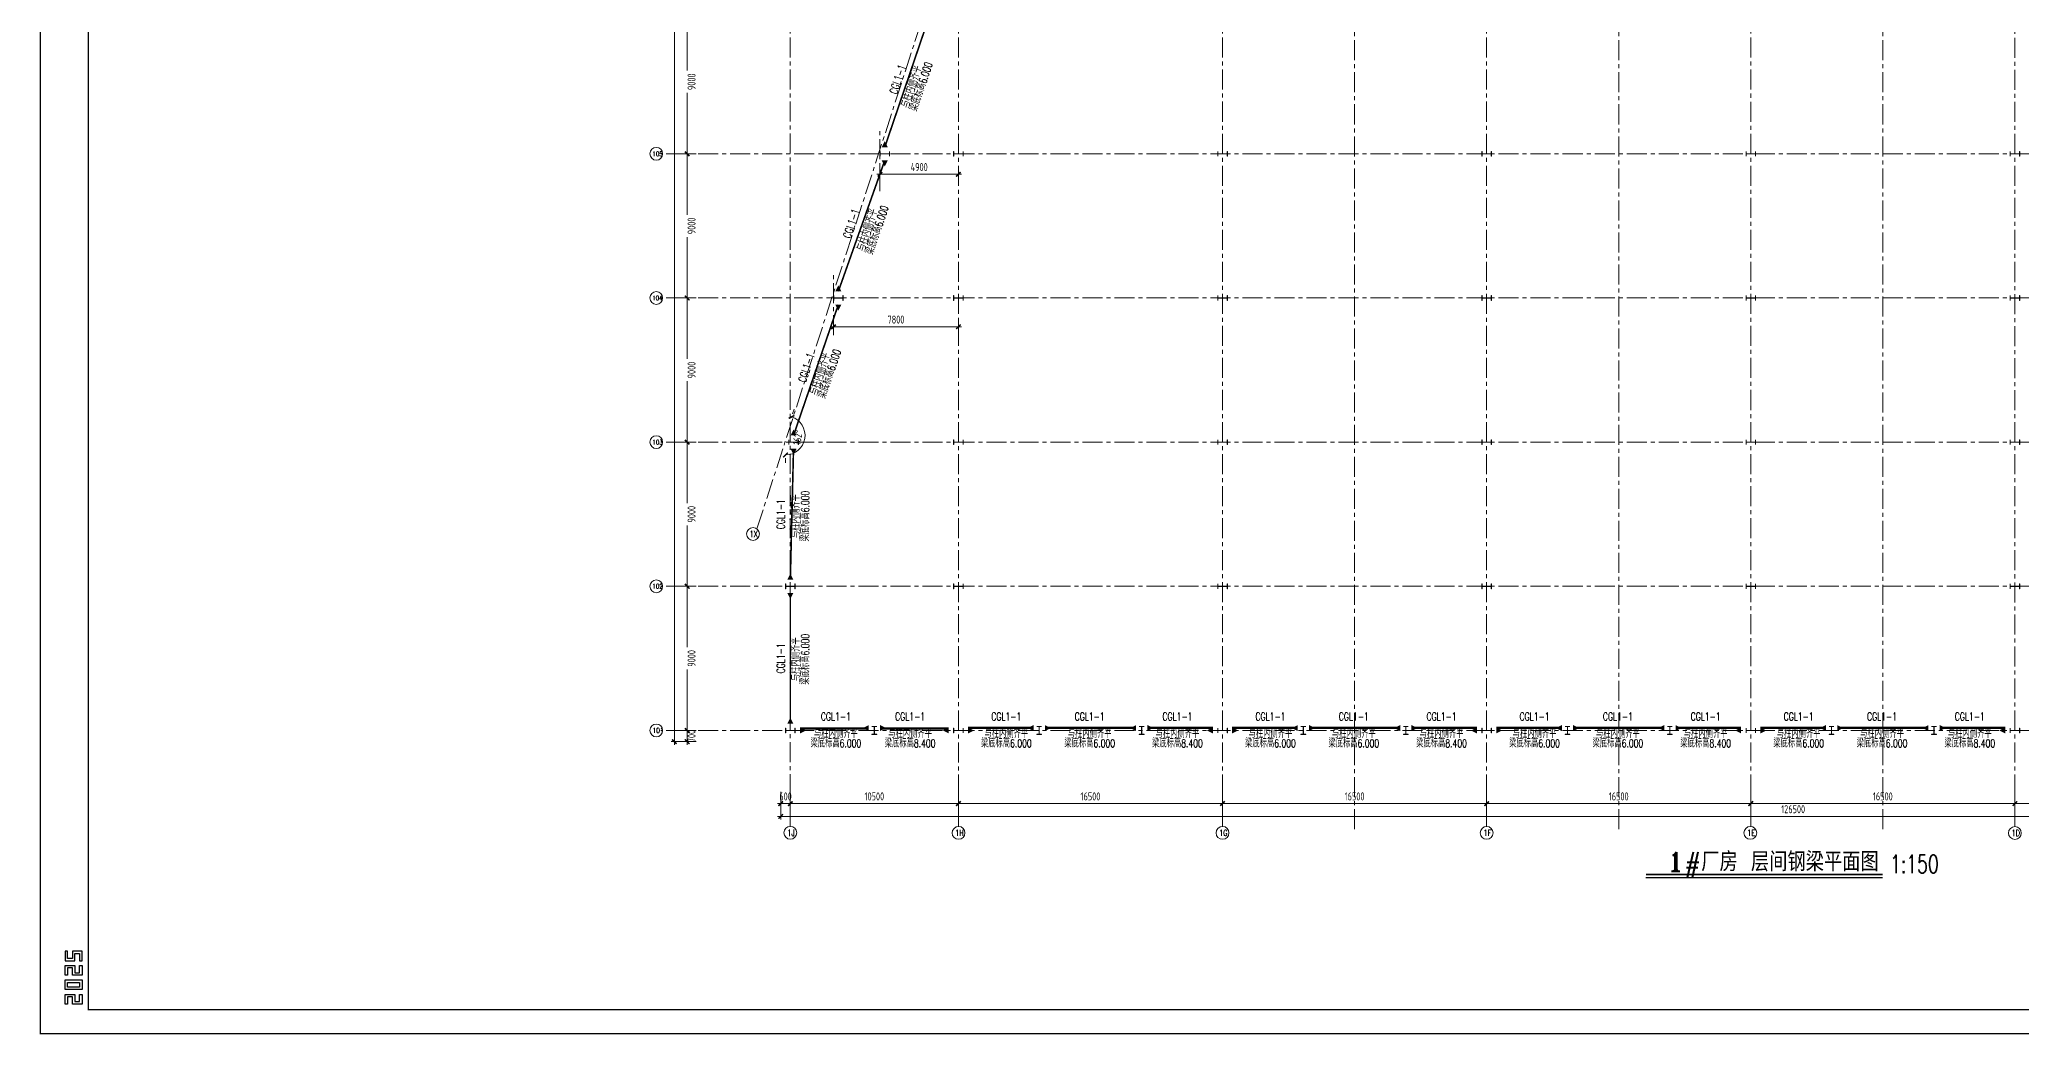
# Model space of a CAD drawing. Extents: x -1201378 to 2367219, y -619313 to 244905.
# Drawn here: x 644244 to 768048, y 118680 to 180779 of the extents above; entities that cross this region are included whole.
import ezdxf
from ezdxf.enums import TextEntityAlignment as Align

# ---------------------------------------------------------------- set-up
doc = ezdxf.new("R2010")
doc.units = 0
doc.header["$LTSCALE"] = 1000
doc.linetypes.add('CENTER', pattern=[2, 1.25, -0.25, 0.25, -0.25])
doc.layers.get('0').update_dxf_attribs({"linetype": 'CONTINUOUS'})
doc.layers.get('Defpoints').update_dxf_attribs({"linetype": 'CONTINUOUS'})
doc.layers.add('0-cxFrame', color=155, linetype='CONTINUOUS')
doc.layers.add('S-TEXT', color=21, linetype='CONTINUOUS')
for name, color, linetype, lineweight in [('0-cxText', 131, 'CONTINUOUS', 25), ('S-axis', 111, 'CONTINUOUS', 0), ('S-bea', 40, 'CONTINUOUS', 0), ('S-col', 2, 'CONTINUOUS', 0), ('S-dote', 5, 'CENTER', 0), ('THIN', 7, 'CONTINUOUS', 0), ('梁', 4, 'CONTINUOUS', 18)]:
    doc.layers.add(name, color=color, linetype=linetype, lineweight=lineweight)
doc.styles.add('_TCH_AXIS', font='COMPLEX', dxfattribs={"bigfont": 'GBCBIG'})
doc.styles.add('cx_tuming', font='simhei.ttf')
doc.styles.add('cx_tuqian1', font='')
doc.styles.add('SS1', font='tj-romans1.shx', dxfattribs={"width": 0.7, "bigfont": 'tj-hztxt1.shx'})
doc.styles.add('TKZ1', font='tjromant.shx', dxfattribs={"width": 0.7, "bigfont": 'tjhts.shx'})
doc.styles.add('TSSD_Dimension', font='tssdeng.shx', dxfattribs={"width": 0.7, "bigfont": 'hztxt.shx'})
doc.styles.add('TSSD_Rein', font='tj-romans1.shx', dxfattribs={"width": 0.7, "bigfont": 'tj-hztxt.shx'})
doc.styles.add('黑体', font='simhei.ttf', dxfattribs={"width": 0.8})
doc.styles.get('cx_tuqian1').set_extended_font_data('SimSun')
doc.dimstyles.new('TSSD_200_200', dxfattribs={"dimtxt": 500, "dimasz": 200, "dimexe": 200, "dimexo": 500, "dimgap": 200, "dimtad": 1, "dimdec": 0, "dimzin": 0, "dimdsep": 46, "dimtxsty": 'TSSD_Dimension', "dimblk": 'ARCHTICK', "dimcen": 0, "dimdle": 200, "dimclrt": 7, "dimadec": 0, "dimazin": 0, "dimtfac": 1, "dimtdec": 0, "dimtix": 1, "dimtmove": 2, "dimatfit": 3, "dimfxl": 1, "dimtolj": 1, "dimtzin": 0, "dimarcsym": 0})

# ---------------------------------------------------------------- blocks, each defined once
blk = doc.blocks.new('TK22.A0 L(Dragon)')
at = {"layer": '0-cxFrame', "color": 7, "const_width": 0.5}
blk.add_lwpolyline([(0, 0), (-1486, 0), (-1486, 841), (0, 841)], close=True, dxfattribs=at)
at = {"layer": '0-cxFrame', "const_width": 0.5}
blk.add_lwpolyline([(-80, 10), (-1466, 10), (-1466, 831), (-80, 831)], close=True, dxfattribs=at)
at = {"layer": 'Defpoints', "color": 2}
for points in [[(-1474.6, 34.37), (-1475.6, 34.37), (-1475.6, 30.37), (-1471.6, 30.37), (-1471.6, 33.37), (-1469.6, 33.37), (-1469.6, 30.37), (-1468.6, 30.37), (-1468.6, 34.37), (-1472.6, 34.37), (-1472.6, 31.37), (-1474.6, 31.37), (-1474.6, 34.37)], [(-1474.6, 24.37), (-1475.6, 24.37), (-1475.6, 28.37), (-1471.6, 28.37), (-1471.6, 25.37), (-1469.6, 25.37), (-1469.6, 28.37), (-1468.6, 28.37), (-1468.6, 24.37), (-1472.6, 24.37), (-1472.6, 27.37), (-1474.6, 27.37), (-1474.6, 24.37)], [(-1474.6, 12.37), (-1475.6, 12.37), (-1475.6, 16.37), (-1471.6, 16.37), (-1471.6, 13.37), (-1469.6, 13.37), (-1469.6, 16.37), (-1468.6, 16.37), (-1468.6, 12.37), (-1472.6, 12.37), (-1472.6, 15.37), (-1474.6, 15.37), (-1474.6, 12.37)]]:
    blk.add_lwpolyline(points, dxfattribs=at)
for points in [[(-1475.6, 18.37), (-1475.6, 22.37), (-1468.6, 22.37), (-1468.6, 18.37)], [(-1474.6, 19.37), (-1474.6, 21.37), (-1469.6, 21.37), (-1469.6, 19.37)]]:
    blk.add_lwpolyline(points, close=True, dxfattribs=at)
at = {"style": '黑体', "flags": 4}
blk.add_attdef('图幅', text='', height=3.3, dxfattribs=at).set_placement((-40, 3), align=Align.RIGHT)
at = {"layer": '0-cxText', "flags": 4}
for tag, height, style, p in [('建设单位', 3.5, 'cx_tuming', (-45, 240)), ('项目名称', 3.5, 'cx_tuming', (-45, 210)), ('子项名称', 3.5, 'cx_tuming', (-45, 180)), ('工程编号', 3.3, 'cx_tuqian1', (-35, 165)), ('图名1', 3.5, 'cx_tuming', (-45, 87)), ('图名2', 3.5, 'cx_tuming', (-45, 79)), ('图名3', 3.5, 'cx_tuming', (-45, 71)), ('出图日期', 3.3, 'cx_tuqian1', (-39, 60)), ('专业', 3.3, 'cx_tuqian1', (-55, 52)), ('图号', 3.3, 'cx_tuqian1', (-55, 44)), ('版次', 3.3, 'cx_tuqian1', (-20, 44))]:
    blk.add_attdef(tag, text='', height=height, dxfattribs=dict(at, style=style)).set_placement(p, align=Align.MIDDLE)
at = {"layer": 'Defpoints', "color": 6, "flags": 4}
for tag, height, style, p in [('tufu', 3.3, '黑体', (-12, 12)), ('dwfname', 4, 'cx_tuqian1', (-80, 3))]:
    blk.add_attdef(tag, text='', height=height, dxfattribs=dict(at, style=style)).set_placement(p, align=Align.RIGHT)
blk = doc.blocks.new('_FZH')
at = {"layer": 'S-col'}
blk.add_lwpolyline([(-0.37, -0.19), (-0.37, 0.19), (-0.36, 0.19), (-0.36, 0), (0.36, 0), (0.36, 0.19), (0.38, 0.19), (0.38, -0.19), (0.36, -0.19), (0.36, -0.01), (-0.36, -0.01), (-0.36, -0.19)], close=True, dxfattribs=at)
blk = doc.blocks.new('w4234324')
at = {"layer": 'S-col', "xscale": 800.0000000000005, "yscale": 800.0000000000005, "zscale": 800.0000000000005}
for p in [(-230523, 831820), (-226954, 831820), (-210454, 831820), (-193954, 831820), (-177454, 831820), (-160954, 831820), (-144454, 831820), (-233454, 822820), (-226954, 822820), (-210454, 822820), (-193954, 822820), (-177454, 822820), (-160954, 822820), (-144454, 822820), (-236354, 813820), (-226954, 813820), (-210454, 813820), (-193954, 813820), (-177454, 813820), (-160954, 813820), (-144454, 813820), (-239284, 804820), (-226954, 804820), (-210454, 804820), (-193954, 804820), (-177454, 804820), (-160954, 804820), (-144454, 804820), (-242204, 795820), (-226954, 795820), (-210454, 795820), (-193954, 795820), (-177454, 795820), (-160954, 795820), (-144454, 795820), (-243454, 786820), (-226954, 786820), (-210454, 786820), (-193954, 786820), (-177454, 786820), (-160954, 786820), (-144454, 786820), (-248054, 777820), (-243454, 777820), (-226954, 777820), (-210454, 777820), (-193954, 777820), (-177454, 777820), (-160954, 777820), (-144454, 777820), (-250954, 768820), (-243454, 768820), (-226954, 768820), (-210454, 768820), (-193954, 768820), (-177454, 768820), (-160954, 768820), (-144454, 768820), (-253754, 759820), (-243454, 759820), (-226954, 759820), (-210454, 759820), (-193954, 759820), (-177454, 759820), (-160954, 759820), (-144454, 759820), (-253954, 750820), (-243454, 750820), (-226954, 750820), (-210454, 750820), (-193954, 750820), (-177454, 750820), (-160954, 750820), (-144454, 750820), (-253954, 741820), (-243454, 741820), (-226954, 741820), (-210454, 741820), (-193954, 741820), (-177454, 741820), (-160954, 741820), (-144454, 741820)]:
    blk.add_blockref('_FZH', p, dxfattribs=at)
blk = doc.blocks.new('_ArchTick')
at = {"color": 0, "linetype": 'ByBlock', "const_width": 0.5}
blk.add_lwpolyline([(-0.71, -0.71), (0.71, 0.71)], dxfattribs=at)
blk = doc.blocks.new('*D2981')
at = {"layer": 'Defpoints', "color": 0, "transparency": 16777216}
for p in [(-215303, 25027), (-214244, 25027), (-214244, 24327)]:
    blk.add_point(p, dxfattribs=at)
at = {"layer": 'S-axis', "color": 0, "lineweight": -2, "transparency": 16777216}
for p, q in [((-214744, 25027), (-215503, 25027)), ((-215303, 24127), (-215303, 25227)), ((-214744, 24327), (-215503, 24327))]:
    blk.add_line(p, q, dxfattribs=at)
at = {"layer": 'S-axis', "color": 0, "lineweight": -2, "transparency": 16777216, "xscale": 200, "yscale": 200, "zscale": 200}
for p, rotation in [((-215303, 25027), 90), ((-215303, 24327), 270)]:
    blk.add_blockref('_ArchTick', p, dxfattribs=dict(at, rotation=rotation))
at = {"layer": 'S-axis', "color": 7, "transparency": 16777216, "insert": (-215028, 24677), "char_height": 500, "attachment_point": 5, "rotation": 90, "style": 'TSSD_Dimension'}
blk.add_mtext('\\A1;700', dxfattribs=at)
blk = doc.blocks.new('*D2982')
at = {"layer": 'Defpoints', "color": 0, "transparency": 16777216}
for p in [(-215303, 34027), (-214244, 34027), (-214244, 25027)]:
    blk.add_point(p, dxfattribs=at)
at = {"layer": 'S-axis', "color": 0, "lineweight": -2, "transparency": 16777216}
for p, q in [((-214744, 34027), (-215503, 34027)), ((-215303, 34227), (-215303, 30225)), ((-215303, 24827), (-215303, 28829)), ((-214744, 25027), (-215503, 25027))]:
    blk.add_line(p, q, dxfattribs=at)
at = {"layer": 'S-axis', "color": 0, "lineweight": -2, "transparency": 16777216, "xscale": 200, "yscale": 200, "zscale": 200}
for p, rotation in [((-215303, 34027), 90), ((-215303, 25027), 270)]:
    blk.add_blockref('_ArchTick', p, dxfattribs=dict(at, rotation=rotation))
at = {"layer": 'S-axis', "color": 7, "transparency": 16777216, "insert": (-215028, 29527), "char_height": 500, "attachment_point": 5, "rotation": 90, "style": 'TSSD_Dimension'}
blk.add_mtext('\\A1;9000', dxfattribs=at)
blk = doc.blocks.new('*D2983')
at = {"layer": 'Defpoints', "color": 0, "transparency": 16777216}
for p in [(-215303, 43027), (-214244, 43027), (-214244, 34027)]:
    blk.add_point(p, dxfattribs=at)
at = {"layer": 'S-axis', "color": 0, "lineweight": -2, "transparency": 16777216}
for p, q in [((-214744, 43027), (-215503, 43027)), ((-215303, 43227), (-215303, 39225)), ((-215303, 33827), (-215303, 37829)), ((-214744, 34027), (-215503, 34027))]:
    blk.add_line(p, q, dxfattribs=at)
at = {"layer": 'S-axis', "color": 0, "lineweight": -2, "transparency": 16777216, "xscale": 200, "yscale": 200, "zscale": 200}
for p, rotation in [((-215303, 43027), 90), ((-215303, 34027), 270)]:
    blk.add_blockref('_ArchTick', p, dxfattribs=dict(at, rotation=rotation))
at = {"layer": 'S-axis', "color": 7, "transparency": 16777216, "insert": (-215028, 38527), "char_height": 500, "attachment_point": 5, "rotation": 90, "style": 'TSSD_Dimension'}
blk.add_mtext('\\A1;9000', dxfattribs=at)
blk = doc.blocks.new('*D2984')
at = {"layer": 'Defpoints', "color": 0, "transparency": 16777216}
for p in [(-215303, 52027), (-214244, 52027), (-214244, 43027)]:
    blk.add_point(p, dxfattribs=at)
at = {"layer": 'S-axis', "color": 0, "lineweight": -2, "transparency": 16777216}
for p, q in [((-214744, 52027), (-215503, 52027)), ((-215303, 52227), (-215303, 48225)), ((-215303, 42827), (-215303, 46829)), ((-214744, 43027), (-215503, 43027))]:
    blk.add_line(p, q, dxfattribs=at)
at = {"layer": 'S-axis', "color": 0, "lineweight": -2, "transparency": 16777216, "xscale": 200, "yscale": 200, "zscale": 200}
for p, rotation in [((-215303, 52027), 90), ((-215303, 43027), 270)]:
    blk.add_blockref('_ArchTick', p, dxfattribs=dict(at, rotation=rotation))
at = {"layer": 'S-axis', "color": 7, "transparency": 16777216, "insert": (-215028, 47527), "char_height": 500, "attachment_point": 5, "rotation": 90, "style": 'TSSD_Dimension'}
blk.add_mtext('\\A1;9000', dxfattribs=at)
blk = doc.blocks.new('*D2985')
at = {"layer": 'Defpoints', "color": 0, "transparency": 16777216}
for p in [(-215303, 61027), (-214244, 61027), (-214244, 52027)]:
    blk.add_point(p, dxfattribs=at)
at = {"layer": 'S-axis', "color": 0, "lineweight": -2, "transparency": 16777216}
for p, q in [((-214744, 61027), (-215503, 61027)), ((-215303, 61227), (-215303, 57225)), ((-215303, 51827), (-215303, 55829)), ((-214744, 52027), (-215503, 52027))]:
    blk.add_line(p, q, dxfattribs=at)
at = {"layer": 'S-axis', "color": 0, "lineweight": -2, "transparency": 16777216, "xscale": 200, "yscale": 200, "zscale": 200}
for p, rotation in [((-215303, 61027), 90), ((-215303, 52027), 270)]:
    blk.add_blockref('_ArchTick', p, dxfattribs=dict(at, rotation=rotation))
at = {"layer": 'S-axis', "color": 7, "transparency": 16777216, "insert": (-215028, 56527), "char_height": 500, "attachment_point": 5, "rotation": 90, "style": 'TSSD_Dimension'}
blk.add_mtext('\\A1;9000', dxfattribs=at)
blk = doc.blocks.new('*D2986')
at = {"layer": 'Defpoints', "color": 0, "transparency": 16777216}
for p in [(-215303, 70027), (-214244, 70027), (-214244, 61027)]:
    blk.add_point(p, dxfattribs=at)
at = {"layer": 'S-axis', "color": 0, "lineweight": -2, "transparency": 16777216}
for p, q in [((-214744, 70027), (-215503, 70027)), ((-215303, 70227), (-215303, 66225)), ((-215303, 60827), (-215303, 64829)), ((-214744, 61027), (-215503, 61027))]:
    blk.add_line(p, q, dxfattribs=at)
at = {"layer": 'S-axis', "color": 0, "lineweight": -2, "transparency": 16777216, "xscale": 200, "yscale": 200, "zscale": 200}
for p, rotation in [((-215303, 70027), 90), ((-215303, 61027), 270)]:
    blk.add_blockref('_ArchTick', p, dxfattribs=dict(at, rotation=rotation))
at = {"layer": 'S-axis', "color": 7, "transparency": 16777216, "insert": (-215028, 65527), "char_height": 500, "attachment_point": 5, "rotation": 90, "style": 'TSSD_Dimension'}
blk.add_mtext('\\A1;9000', dxfattribs=at)
blk = doc.blocks.new('*D3020')
at = {"layer": 'Defpoints', "color": 0, "transparency": 16777216}
for p in [(-216103, 115727), (-214344, 115727), (-214344, 24327)]:
    blk.add_point(p, dxfattribs=at)
at = {"layer": 'S-axis', "color": 0, "lineweight": -2, "transparency": 16777216}
for p, q in [((-214844, 115727), (-216303, 115727)), ((-216103, 115927), (-216103, 70833)), ((-216103, 24127), (-216103, 69221)), ((-214844, 24327), (-216303, 24327))]:
    blk.add_line(p, q, dxfattribs=at)
at = {"layer": 'S-axis', "color": 0, "lineweight": -2, "transparency": 16777216, "xscale": 200, "yscale": 200, "zscale": 200}
for p, rotation in [((-216103, 115727), 90), ((-216103, 24327), 270)]:
    blk.add_blockref('_ArchTick', p, dxfattribs=dict(at, rotation=rotation))
at = {"layer": 'S-axis', "color": 7, "transparency": 16777216, "insert": (-215828, 70027), "char_height": 500, "attachment_point": 5, "rotation": 90, "style": 'TSSD_Dimension'}
blk.add_mtext('\\A1;91400', dxfattribs=at)
blk = doc.blocks.new('*D3022')
at = {"layer": 'Defpoints', "color": 0, "transparency": 16777216}
for p in [(-209458, 21687), (-208858, 21687), (-208858, 20460)]:
    blk.add_point(p, dxfattribs=at)
at = {"layer": 'S-axis', "color": 0, "lineweight": -2, "transparency": 16777216}
for p, q in [((-209458, 21187), (-209458, 20260)), ((-208858, 21187), (-208858, 20260)), ((-209458, 20460), (-209658, 20460)), ((-209458, 20460), (-208858, 20460)), ((-208858, 20460), (-208658, 20460))]:
    blk.add_line(p, q, dxfattribs=at)
at = {"layer": 'S-axis', "color": 0, "lineweight": -2, "transparency": 16777216, "xscale": 200, "yscale": 200, "zscale": 200}
blk.add_blockref('_ArchTick', (-209458, 20460), dxfattribs=at)
at = {"layer": 'S-axis', "color": 0, "lineweight": -2, "transparency": 16777216, "xscale": 200, "yscale": 200, "zscale": 200, "rotation": 180}
blk.add_blockref('_ArchTick', (-208858, 20460), dxfattribs=at)
at = {"layer": 'S-axis', "color": 7, "transparency": 16777216, "insert": (-209158, 20910), "char_height": 500, "attachment_point": 5, "style": 'TSSD_Dimension'}
blk.add_mtext('\\A1;600', dxfattribs=at)
blk = doc.blocks.new('*D3023')
at = {"layer": 'Defpoints', "color": 0, "transparency": 16777216}
for p in [(-208858, 21687), (-198358, 21687), (-198358, 20460)]:
    blk.add_point(p, dxfattribs=at)
at = {"layer": 'S-axis', "color": 0, "lineweight": -2, "transparency": 16777216}
for p, q in [((-208858, 21187), (-208858, 20260)), ((-198358, 21187), (-198358, 20260)), ((-209058, 20460), (-198158, 20460))]:
    blk.add_line(p, q, dxfattribs=at)
at = {"layer": 'S-axis', "color": 0, "lineweight": -2, "transparency": 16777216, "xscale": 200, "yscale": 200, "zscale": 200, "rotation": 180}
blk.add_blockref('_ArchTick', (-208858, 20460), dxfattribs=at)
at = {"layer": 'S-axis', "color": 0, "lineweight": -2, "transparency": 16777216, "xscale": 200, "yscale": 200, "zscale": 200}
blk.add_blockref('_ArchTick', (-198358, 20460), dxfattribs=at)
at = {"layer": 'S-axis', "color": 7, "transparency": 16777216, "insert": (-203608, 20910), "char_height": 500, "attachment_point": 5, "style": 'TSSD_Dimension'}
blk.add_mtext('\\A1;10500', dxfattribs=at)
blk = doc.blocks.new('*D3024')
at = {"layer": 'Defpoints', "color": 0, "transparency": 16777216}
for p in [(-198358, 21687), (-181858, 21687), (-181858, 20460)]:
    blk.add_point(p, dxfattribs=at)
at = {"layer": 'S-axis', "color": 0, "lineweight": -2, "transparency": 16777216}
for p, q in [((-198358, 21187), (-198358, 20260)), ((-181858, 21187), (-181858, 20260)), ((-198558, 20460), (-181658, 20460))]:
    blk.add_line(p, q, dxfattribs=at)
at = {"layer": 'S-axis', "color": 0, "lineweight": -2, "transparency": 16777216, "xscale": 200, "yscale": 200, "zscale": 200, "rotation": 180}
blk.add_blockref('_ArchTick', (-198358, 20460), dxfattribs=at)
at = {"layer": 'S-axis', "color": 0, "lineweight": -2, "transparency": 16777216, "xscale": 200, "yscale": 200, "zscale": 200}
blk.add_blockref('_ArchTick', (-181858, 20460), dxfattribs=at)
at = {"layer": 'S-axis', "color": 7, "transparency": 16777216, "insert": (-190108, 20910), "char_height": 500, "attachment_point": 5, "style": 'TSSD_Dimension'}
blk.add_mtext('\\A1;16500', dxfattribs=at)
blk = doc.blocks.new('*D3025')
at = {"layer": 'Defpoints', "color": 0, "transparency": 16777216}
for p in [(-181858, 21687), (-165358, 21687), (-165358, 20460)]:
    blk.add_point(p, dxfattribs=at)
at = {"layer": 'S-axis', "color": 0, "lineweight": -2, "transparency": 16777216}
for p, q in [((-181858, 21187), (-181858, 20260)), ((-165358, 21187), (-165358, 20260)), ((-182058, 20460), (-165158, 20460))]:
    blk.add_line(p, q, dxfattribs=at)
at = {"layer": 'S-axis', "color": 0, "lineweight": -2, "transparency": 16777216, "xscale": 200, "yscale": 200, "zscale": 200, "rotation": 180}
blk.add_blockref('_ArchTick', (-181858, 20460), dxfattribs=at)
at = {"layer": 'S-axis', "color": 0, "lineweight": -2, "transparency": 16777216, "xscale": 200, "yscale": 200, "zscale": 200}
blk.add_blockref('_ArchTick', (-165358, 20460), dxfattribs=at)
at = {"layer": 'S-axis', "color": 7, "transparency": 16777216, "insert": (-173608, 20910), "char_height": 500, "attachment_point": 5, "style": 'TSSD_Dimension'}
blk.add_mtext('\\A1;16500', dxfattribs=at)
blk = doc.blocks.new('*D3026')
at = {"layer": 'Defpoints', "color": 0, "transparency": 16777216}
for p in [(-165358, 21687), (-148858, 21687), (-148858, 20460)]:
    blk.add_point(p, dxfattribs=at)
at = {"layer": 'S-axis', "color": 0, "lineweight": -2, "transparency": 16777216}
for p, q in [((-165358, 21187), (-165358, 20260)), ((-148858, 21187), (-148858, 20260)), ((-165558, 20460), (-148658, 20460))]:
    blk.add_line(p, q, dxfattribs=at)
at = {"layer": 'S-axis', "color": 0, "lineweight": -2, "transparency": 16777216, "xscale": 200, "yscale": 200, "zscale": 200, "rotation": 180}
blk.add_blockref('_ArchTick', (-165358, 20460), dxfattribs=at)
at = {"layer": 'S-axis', "color": 0, "lineweight": -2, "transparency": 16777216, "xscale": 200, "yscale": 200, "zscale": 200}
blk.add_blockref('_ArchTick', (-148858, 20460), dxfattribs=at)
at = {"layer": 'S-axis', "color": 7, "transparency": 16777216, "insert": (-157108, 20910), "char_height": 500, "attachment_point": 5, "style": 'TSSD_Dimension'}
blk.add_mtext('\\A1;16500', dxfattribs=at)
blk = doc.blocks.new('*D3027')
at = {"layer": 'Defpoints', "color": 0, "transparency": 16777216}
for p in [(-148858, 21687), (-132358, 21687), (-132358, 20460)]:
    blk.add_point(p, dxfattribs=at)
at = {"layer": 'S-axis', "color": 0, "lineweight": -2, "transparency": 16777216}
for p, q in [((-148858, 21187), (-148858, 20260)), ((-132358, 21187), (-132358, 20260)), ((-149058, 20460), (-132158, 20460))]:
    blk.add_line(p, q, dxfattribs=at)
at = {"layer": 'S-axis', "color": 0, "lineweight": -2, "transparency": 16777216, "xscale": 200, "yscale": 200, "zscale": 200, "rotation": 180}
blk.add_blockref('_ArchTick', (-148858, 20460), dxfattribs=at)
at = {"layer": 'S-axis', "color": 0, "lineweight": -2, "transparency": 16777216, "xscale": 200, "yscale": 200, "zscale": 200}
blk.add_blockref('_ArchTick', (-132358, 20460), dxfattribs=at)
at = {"layer": 'S-axis', "color": 7, "transparency": 16777216, "insert": (-140608, 20910), "char_height": 500, "attachment_point": 5, "style": 'TSSD_Dimension'}
blk.add_mtext('\\A1;16500', dxfattribs=at)
blk = doc.blocks.new('*D3028')
at = {"layer": 'Defpoints', "color": 0, "transparency": 16777216}
for p in [(-132358, 21687), (-115858, 21687), (-115858, 20460)]:
    blk.add_point(p, dxfattribs=at)
at = {"layer": 'S-axis', "color": 0, "lineweight": -2, "transparency": 16777216}
for p, q in [((-132358, 21187), (-132358, 20260)), ((-115858, 21187), (-115858, 20260)), ((-132558, 20460), (-115658, 20460))]:
    blk.add_line(p, q, dxfattribs=at)
at = {"layer": 'S-axis', "color": 0, "lineweight": -2, "transparency": 16777216, "xscale": 200, "yscale": 200, "zscale": 200, "rotation": 180}
blk.add_blockref('_ArchTick', (-132358, 20460), dxfattribs=at)
at = {"layer": 'S-axis', "color": 0, "lineweight": -2, "transparency": 16777216, "xscale": 200, "yscale": 200, "zscale": 200}
blk.add_blockref('_ArchTick', (-115858, 20460), dxfattribs=at)
at = {"layer": 'S-axis', "color": 7, "transparency": 16777216, "insert": (-124108, 20910), "char_height": 500, "attachment_point": 5, "style": 'TSSD_Dimension'}
blk.add_mtext('\\A1;16500', dxfattribs=at)
blk = doc.blocks.new('*D3034')
at = {"layer": 'Defpoints', "color": 0, "transparency": 16777216}
for p in [(-209458, 21587), (-82958, 21587), (-82958, 19660)]:
    blk.add_point(p, dxfattribs=at)
at = {"layer": 'S-axis', "color": 0, "lineweight": -2, "transparency": 16777216}
for p, q in [((-209458, 21087), (-209458, 19460)), ((-82958, 21087), (-82958, 19460)), ((-209658, 19660), (-82758, 19660))]:
    blk.add_line(p, q, dxfattribs=at)
at = {"layer": 'S-axis', "color": 0, "lineweight": -2, "transparency": 16777216, "xscale": 200, "yscale": 200, "zscale": 200, "rotation": 180}
blk.add_blockref('_ArchTick', (-209458, 19660), dxfattribs=at)
at = {"layer": 'S-axis', "color": 0, "lineweight": -2, "transparency": 16777216, "xscale": 200, "yscale": 200, "zscale": 200}
blk.add_blockref('_ArchTick', (-82958, 19660), dxfattribs=at)
at = {"layer": 'S-axis', "color": 7, "transparency": 16777216, "insert": (-146208, 20110), "char_height": 500, "attachment_point": 5, "style": 'TSSD_Dimension'}
blk.add_mtext('\\A1;126500', dxfattribs=at)
blk = doc.blocks.new('*D3039')
at = {"layer": 'Defpoints', "color": 0, "transparency": 16777216}
for p in [(-203258, 60787), (-198358, 60787), (-198358, 59749)]:
    blk.add_point(p, dxfattribs=at)
at = {"layer": 'S-axis', "color": 0, "lineweight": -2, "transparency": 16777216}
for p, q in [((-203458, 59749), (-198158, 59749)), ((-203258, 60287), (-203258, 59549)), ((-198358, 60287), (-198358, 59549))]:
    blk.add_line(p, q, dxfattribs=at)
at = {"layer": 'S-axis', "color": 0, "lineweight": -2, "transparency": 16777216, "xscale": 200, "yscale": 200, "zscale": 200, "rotation": 180}
blk.add_blockref('_ArchTick', (-203258, 59749), dxfattribs=at)
at = {"layer": 'S-axis', "color": 0, "lineweight": -2, "transparency": 16777216, "xscale": 200, "yscale": 200, "zscale": 200}
blk.add_blockref('_ArchTick', (-198358, 59749), dxfattribs=at)
at = {"layer": 'S-axis', "color": 7, "transparency": 16777216, "insert": (-200808, 60199), "char_height": 500, "attachment_point": 5, "style": 'TSSD_Dimension'}
blk.add_mtext('\\A1;4900', dxfattribs=at)
blk = doc.blocks.new('*D3040')
at = {"layer": 'Defpoints', "color": 0, "transparency": 16777216}
for p in [(-206158, 51267), (-198358, 51267), (-198358, 50229)]:
    blk.add_point(p, dxfattribs=at)
at = {"layer": 'S-axis', "color": 0, "lineweight": -2, "transparency": 16777216}
for p, q in [((-206158, 50767), (-206158, 50029)), ((-198358, 50767), (-198358, 50029)), ((-206358, 50229), (-198158, 50229))]:
    blk.add_line(p, q, dxfattribs=at)
at = {"layer": 'S-axis', "color": 0, "lineweight": -2, "transparency": 16777216, "xscale": 200, "yscale": 200, "zscale": 200, "rotation": 180}
blk.add_blockref('_ArchTick', (-206158, 50229), dxfattribs=at)
at = {"layer": 'S-axis', "color": 0, "lineweight": -2, "transparency": 16777216, "xscale": 200, "yscale": 200, "zscale": 200}
blk.add_blockref('_ArchTick', (-198358, 50229), dxfattribs=at)
at = {"layer": 'S-axis', "color": 7, "transparency": 16777216, "insert": (-202258, 50679), "char_height": 500, "attachment_point": 5, "style": 'TSSD_Dimension'}
blk.add_mtext('\\A1;7800', dxfattribs=at)
blk = doc.blocks.new('*D3041')
at = {"layer": 'Defpoints', "color": 0, "transparency": 16777216}
for p in [(-208783, 44601), (-209158, 43443), (-209158, 42225), (-208173, 42727)]:
    blk.add_point(p, dxfattribs=at)
at = {"layer": 'S-axis', "color": 0, "lineweight": -2, "transparency": 16777216}
for p, q in [((-208628, 45077), (-208721, 44791)), ((-209158, 41725), (-209158, 42025))]:
    blk.add_line(p, q, dxfattribs=at)
blk.add_arc((-209158, 43443), 1218, 270, 72.02371, dxfattribs=at)
at = {"layer": 'S-axis', "color": 0, "lineweight": -2, "transparency": 16777216, "xscale": 200, "yscale": 200, "zscale": 200}
for p, rotation in [((-208783, 44601), 162.0237134182113), ((-209158, 42225), 179.9999999999993)]:
    blk.add_blockref('_ArchTick', p, dxfattribs=dict(at, rotation=rotation))
at = {"layer": 'S-axis', "color": 7, "transparency": 16777216, "insert": (-208400, 43323), "char_height": 500, "attachment_point": 5, "rotation": 81.01186, "style": 'TSSD_Dimension'}
blk.add_mtext('\\A1;162°', dxfattribs=at)
blk = doc.blocks.new('1#轴网')
at = {"layer": 'S-axis'}
for centre in [(-217234.2, 61028.1), (-217234.2, 52028.1), (-217234.2, 43028.1), (-211189.1, 37292), (-217234.2, 34028.1), (-217234.2, 25028.1), (-208858.4, 18638.1), (-198347.9, 18633.1), (-181858.5, 18633.1), (-165358.5, 18633.1), (-148881.2, 18633.1), (-132358.5, 18624)]:
    blk.add_circle(centre, 400, dxfattribs=at)
at = {"layer": 'S-dote'}
for p, q in [((-208858.4, 19038.1), (-208858.4, 124694.3)), ((-198358.5, 19033), (-198358.5, 124689.3)), ((-181858.5, 19033.1), (-181858.5, 124689.3)), ((-173608.5, 18867), (-173608.5, 124689.3)), ((-165358.5, 19033.1), (-165358.5, 124689.3)), ((-157108.5, 18867), (-157108.5, 124689.3)), ((-148858.5, 19032.5), (-148858.5, 124689.3)), ((-140608.5, 18867), (-140608.5, 124689.3)), ((-132358.5, 19024), (-132358.5, 124689.3)), ((-203258.5, 58697), (-203258.5, 62487)), ((-99358.5, 61027), (-216950.7, 61027)), ((-206158.5, 49697), (-206158.5, 53487)), ((-99358.5, 52027), (-216950.7, 52027)), ((-99358.5, 43027), (-216950.7, 43027)), ((-99358.5, 34027), (-216950.7, 34027)), ((-99358.5, 25027), (-216950.7, 25027))]:
    blk.add_line(p, q, dxfattribs=at)
blk.add_lwpolyline([(-210946, 37609.6), (-184459.5, 119241.7)], dxfattribs=at)
at = {"layer": 'S-axis', "style": '_TCH_AXIS', "width": 0.705882}
for s, height, p in [('105', 290.63, (-217473.5, 60882.8)), ('104', 282.17, (-217476, 51887)), ('103', 290.63, (-217473.5, 42882.8)), ('1X', 374.97, (-211397.1, 37104.5)), ('102', 290.63, (-217473.5, 33882.8)), ('101', 313.67, (-217466.1, 24871.3)), ('1J', 421.66, (-209042.7, 18427.3)), ('1H', 362.68, (-198561.2, 18451.8)), ('1G', 374.97, (-182066.4, 18445.6)), ('1F', 387.75, (-165560.5, 18439.2)), ('1E', 387.75, (-149083.3, 18439.2)), ('1D', 381.3, (-132563.5, 18433.4))]:
    blk.add_text(s, height=height, dxfattribs=at).set_placement(p)
at = {"layer": 'S-axis'}
for base, p1, p2, picture, middle in [((-216102.5, 115727), (-214344.3, 24327), (-214344.3, 115727), '*D3020', (-215827.5, 70027)), ((-215302.5, 70027), (-214244.3, 61027), (-214244.3, 70027), '*D2986', (-215027.5, 65527)), ((-215302.5, 61027), (-214244.3, 52027), (-214244.3, 61027), '*D2985', (-215027.5, 56527)), ((-215302.5, 52027), (-214244.3, 43027), (-214244.3, 52027), '*D2984', (-215027.5, 47527)), ((-215302.5, 43027), (-214244.3, 34027), (-214244.3, 43027), '*D2983', (-215027.5, 38527)), ((-215302.5, 34027), (-214244.3, 25027), (-214244.3, 34027), '*D2982', (-215027.5, 29527)), ((-215302.5, 25027), (-214244.3, 24327), (-214244.3, 25027), '*D2981', (-215027.5, 24677))]:
    dim = blk.add_linear_dim(base=base, p1=p1, p2=p2, angle=90, dimstyle='TSSD_200_200', dxfattribs=at)
    dim.commit()
    dim.dimension.update_dxf_attribs({"geometry": picture, "text_midpoint": middle, "dimtype": 161})
for p1, p2, distance, picture, middle in [((-203258.5, 60787), (-198358.5, 60787), -1037.5, '*D3039', (-200808.5, 60199.5)), ((-206158.5, 51267), (-198358.5, 51267), -1037.5, '*D3040', (-202258.5, 50679.5)), ((-209458.5, 21687), (-208858.4, 21687), -1226.7, '*D3022', (-209158.4, 20910.3)), ((-209458.5, 21587), (-82958.5, 21587), -1926.7, '*D3034', (-146208.5, 20110.3)), ((-208858.4, 21687), (-198358.5, 21687), -1226.7, '*D3023', (-203608.4, 20910.3)), ((-198358.5, 21687), (-181858.5, 21687), -1226.7, '*D3024', (-190108.5, 20910.3)), ((-181858.5, 21687), (-165358.5, 21687), -1226.7, '*D3025', (-173608.5, 20910.3)), ((-165358.5, 21687), (-148858.5, 21687), -1226.7, '*D3026', (-157108.5, 20910.3)), ((-148858.5, 21687), (-132358.5, 21687), -1226.7, '*D3027', (-140608.5, 20910.3)), ((-132358.5, 21687), (-115858.5, 21687), -1226.7, '*D3028', (-124108.5, 20910.3))]:
    dim = blk.add_aligned_dim(p1=p1, p2=p2, distance=distance, dimstyle='TSSD_200_200', dxfattribs=at)
    dim.commit()
    dim.dimension.update_dxf_attribs({"geometry": picture, "text_midpoint": middle})
dim = blk.add_angular_dim_3p(base=(-208173.4, 42727.3), center=(-209158.5, 43442.8), p1=(-209158.5, 42225.3), p2=(-208782.7, 44600.9), dimstyle='TSSD_200_200', dxfattribs=at)
dim.commit()
dim.dimension.update_dxf_attribs({"geometry": '*D3041', "text_midpoint": (-208400.3, 43322.9)})

msp = doc.modelspace()

# ---------------------------------------------------------------- linework, layer by layer
at = {"layer": 'S-bea'}
for points in [[(697041.5, 174066.8, 375, 0, 0), (697041.5, 174441.8, 375, 0, 0)], [(697041.5, 173236.8, 375, 0, 0), (697041.5, 172861.8, 375, 0, 0)], [(694141.5, 165066.8, 375, 0, 0), (694141.5, 165441.8, 375, 0, 0)], [(694141.5, 164236.8, 375, 0, 0), (694141.5, 163861.8, 375, 0, 0)], [(691341.5, 156066.8, 375, 0, 0), (691341.5, 156441.8, 375, 0, 0)], [(691341.5, 155236.8, 375, 0, 0), (691341.5, 154861.8, 375, 0, 0)], [(691141.5, 147066.8, 375, 0, 0), (691141.5, 147441.8, 375, 0, 0)], [(691141.5, 146236.8, 375, 0, 0), (691141.5, 145861.8, 375, 0, 0)], [(691141.5, 138066.8, 375, 0, 0), (691141.5, 138441.8, 375, 0, 0)], [(691741.5, 137651.8, 375, 0, 0), (692116.5, 137651.8, 375, 0, 0)], [(696041.5, 137801.6, 375, 0, 0), (695666.5, 137801.6, 375, 0, 0)], [(696741.5, 137801.6, 375, 0, 0), (697116.5, 137801.6, 375, 0, 0)], [(701041.5, 137651.8, 375, 0, 0), (700666.5, 137651.8, 375, 0, 0)], [(701041.5, 137651.8, 375, 0, 0), (700666.5, 137651.8, 375, 0, 0)], [(702241.5, 137651.8, 375, 0, 0), (702616.5, 137651.8, 375, 0, 0)], [(706341.5, 137801.6, 375, 0, 0), (705966.5, 137801.6, 375, 0, 0)], [(707041.5, 137801.6, 375, 0, 0), (707416.5, 137801.6, 375, 0, 0)], [(712741.5, 137801.6, 375, 0, 0), (712366.5, 137801.6, 375, 0, 0)], [(713441.5, 137801.6, 375, 0, 0), (713816.5, 137801.6, 375, 0, 0)], [(717541.5, 137651.8, 375, 0, 0), (717166.5, 137651.8, 375, 0, 0)], [(717541.5, 137651.8, 375, 0, 0), (717166.5, 137651.8, 375, 0, 0)], [(718741.5, 137651.8, 375, 0, 0), (719116.5, 137651.8, 375, 0, 0)], [(722841.5, 137801.6, 375, 0, 0), (722466.5, 137801.6, 375, 0, 0)], [(723541.5, 137801.6, 375, 0, 0), (723916.5, 137801.6, 375, 0, 0)], [(729241.5, 137801.6, 375, 0, 0), (728866.5, 137801.6, 375, 0, 0)], [(729941.5, 137801.6, 375, 0, 0), (730316.5, 137801.6, 375, 0, 0)], [(734041.5, 137651.8, 375, 0, 0), (733666.5, 137651.8, 375, 0, 0)], [(734041.5, 137651.8, 375, 0, 0), (733666.5, 137651.8, 375, 0, 0)], [(735241.5, 137651.8, 375, 0, 0), (735616.5, 137651.8, 375, 0, 0)], [(739341.5, 137801.6, 375, 0, 0), (738966.5, 137801.6, 375, 0, 0)], [(740041.5, 137801.6, 375, 0, 0), (740416.5, 137801.6, 375, 0, 0)], [(745741.5, 137801.6, 375, 0, 0), (745366.5, 137801.6, 375, 0, 0)], [(746441.5, 137801.6, 375, 0, 0), (746816.5, 137801.6, 375, 0, 0)], [(750541.5, 137651.8, 375, 0, 0), (750166.5, 137651.8, 375, 0, 0)], [(750541.5, 137651.8, 375, 0, 0), (750166.5, 137651.8, 375, 0, 0)], [(751741.5, 137651.8, 375, 0, 0), (752116.5, 137651.8, 375, 0, 0)], [(755841.5, 137801.6, 375, 0, 0), (755466.5, 137801.6, 375, 0, 0)], [(756541.5, 137801.6, 375, 0, 0), (756916.5, 137801.6, 375, 0, 0)], [(762241.5, 137801.6, 375, 0, 0), (761866.5, 137801.6, 375, 0, 0)], [(762941.5, 137801.6, 375, 0, 0), (763316.5, 137801.6, 375, 0, 0)], [(767041.5, 137651.8, 375, 0, 0), (766666.5, 137651.8, 375, 0, 0)], [(767041.5, 137651.8, 375, 0, 0), (766666.5, 137651.8, 375, 0, 0)]]:
    msp.add_lwpolyline(points, format="xyseb", dxfattribs=at)
at = {"layer": 'S-bea', "const_width": 150}
for points in [[(691741.5, 137776.8), (696041.5, 137776.8)], [(696741.5, 137776.8), (701041.5, 137776.8)], [(702241.5, 137814.8), (706341.5, 137814.8)], [(707041.5, 137814.8), (712741.5, 137814.8)], [(713441.5, 137814.8), (717541.5, 137814.8)], [(718741.5, 137814.8), (722841.5, 137814.8)], [(723541.5, 137814.8), (729241.5, 137814.8)], [(729941.5, 137814.8), (734041.5, 137814.8)], [(735241.5, 137814.8), (739341.5, 137814.8)], [(740041.5, 137814.8), (745741.5, 137814.8)], [(746441.5, 137814.8), (750541.5, 137814.8)], [(751741.5, 137814.8), (755841.5, 137814.8)], [(756541.5, 137814.8), (762241.5, 137814.8)], [(762941.5, 137814.8), (767041.5, 137814.8)]]:
    msp.add_lwpolyline(points, dxfattribs=at)
at = {"layer": 'S-col'}
for points in [[(696241.5, 137401.8), (696541.5, 137401.8), (696541.5, 137413.8), (696395.5, 137413.8), (696395.5, 137889.8), (696541.5, 137889.8), (696541.5, 137901.8), (696241.5, 137901.8), (696241.5, 137889.8), (696387.5, 137889.8), (696387.5, 137413.8), (696241.5, 137413.8)], [(706841.5, 137401.8), (706541.5, 137401.8), (706541.5, 137413.8), (706687.5, 137413.8), (706687.5, 137889.8), (706541.5, 137889.8), (706541.5, 137901.8), (706841.5, 137901.8), (706841.5, 137889.8), (706695.5, 137889.8), (706695.5, 137413.8), (706841.5, 137413.8)], [(712941.5, 137401.8), (713241.5, 137401.8), (713241.5, 137413.8), (713095.5, 137413.8), (713095.5, 137889.8), (713241.5, 137889.8), (713241.5, 137901.8), (712941.5, 137901.8), (712941.5, 137889.8), (713087.5, 137889.8), (713087.5, 137413.8), (712941.5, 137413.8)], [(723341.5, 137401.8), (723041.5, 137401.8), (723041.5, 137413.8), (723187.5, 137413.8), (723187.5, 137889.8), (723041.5, 137889.8), (723041.5, 137901.8), (723341.5, 137901.8), (723341.5, 137889.8), (723195.5, 137889.8), (723195.5, 137413.8), (723341.5, 137413.8)], [(729441.5, 137401.8), (729741.5, 137401.8), (729741.5, 137413.8), (729595.5, 137413.8), (729595.5, 137889.8), (729741.5, 137889.8), (729741.5, 137901.8), (729441.5, 137901.8), (729441.5, 137889.8), (729587.5, 137889.8), (729587.5, 137413.8), (729441.5, 137413.8)], [(739841.5, 137401.8), (739541.5, 137401.8), (739541.5, 137413.8), (739687.5, 137413.8), (739687.5, 137889.8), (739541.5, 137889.8), (739541.5, 137901.8), (739841.5, 137901.8), (739841.5, 137889.8), (739695.5, 137889.8), (739695.5, 137413.8), (739841.5, 137413.8)], [(745941.5, 137401.8), (746241.5, 137401.8), (746241.5, 137413.8), (746095.5, 137413.8), (746095.5, 137889.8), (746241.5, 137889.8), (746241.5, 137901.8), (745941.5, 137901.8), (745941.5, 137889.8), (746087.5, 137889.8), (746087.5, 137413.8), (745941.5, 137413.8)], [(756341.5, 137401.8), (756041.5, 137401.8), (756041.5, 137413.8), (756187.5, 137413.8), (756187.5, 137889.8), (756041.5, 137889.8), (756041.5, 137901.8), (756341.5, 137901.8), (756341.5, 137889.8), (756195.5, 137889.8), (756195.5, 137413.8), (756341.5, 137413.8)], [(762441.5, 137401.8), (762741.5, 137401.8), (762741.5, 137413.8), (762595.5, 137413.8), (762595.5, 137889.8), (762741.5, 137889.8), (762741.5, 137901.8), (762441.5, 137901.8), (762441.5, 137889.8), (762587.5, 137889.8), (762587.5, 137413.8), (762441.5, 137413.8)]]:
    msp.add_lwpolyline(points, close=True, dxfattribs=at)
at = {"layer": 'S-TEXT'}
msp.add_line((744592, 128477.5), (759369, 128477.5), dxfattribs=at)
at = {"layer": 'S-TEXT', "const_width": 90}
msp.add_lwpolyline([(744592, 128657.5), (759374.6, 128657.5)], dxfattribs=at)
at = {"layer": '梁', "linetype": 'Continuous', "const_width": 100}
for points in [[(697041.5, 174066.8), (702891.5, 191236.8)], [(694141.5, 165066.8), (697041.5, 173236.8)], [(691341.5, 156066.8), (694141.5, 164236.8)], [(691141.5, 147066.8), (691341.5, 155236.8)], [(691141.5, 138066.8), (691141.5, 146236.8)]]:
    msp.add_lwpolyline(points, dxfattribs=at)

# ---------------------------------------------------------------- block references
at = {"layer": '0-cxFrame', "xscale": 150, "yscale": 150, "zscale": 150}
msp.add_blockref('TK22.A0 L(Dragon)', (867181.8, 118717.3), dxfattribs=at)
at = {"layer": 'S-axis'}
msp.add_blockref('1#轴网', (900000, 112624.8), dxfattribs=at)
at = {"layer": 'S-col'}
msp.add_blockref('w4234324', (945095.7, -604168.2), dxfattribs=at)

# ---------------------------------------------------------------- texts
at = {"layer": 'S-TEXT', "style": 'TKZ1'}
msp.add_text('1#厂房 层间钢梁平面图', height=1200, dxfattribs=at).set_placement((759134.2, 128858.4), align=Align.RIGHT)
at = {"layer": 'S-TEXT', "style": 'SS1', "width": 0.7}
msp.add_text('1:150', height=1125, dxfattribs=at).set_placement((761363.6, 129314.8), align=Align.MIDDLE)
at = {"layer": 'THIN', "style": 'TSSD_Rein', "width": 0.7}
for s, rotation, p in [('CGL1-1', 72, (698230.5, 178176.9)), ('与柱内侧齐平', 72, (699090.9, 177722.5)), ('梁底标高6.000', 72, (699687.6, 177722.5)), ('CGL1-1', 72, (695330.5, 169176.9)), ('与柱内侧齐平', 72, (696341.8, 168771.2)), ('梁底标高6.000', 72, (696938.4, 168771.2)), ('CGL1-1', 72, (692530.5, 160176.9)), ('梁底标高6.000', 72, (693970.7, 159791.7)), ('与柱内侧齐平', 72, (693374, 159791.7)), ('梁底标高6.000', 90, (692472.1, 151034)), ('CGL1-1', 90, (690941.5, 151151.8)), ('与柱内侧齐平', 90, (691875.4, 151034)), ('CGL1-1', 90, (690941.5, 142151.8)), ('与柱内侧齐平', 90, (691875.4, 142095.4)), ('梁底标高6.000', 90, (692472.1, 142095.4))]:
    msp.add_text(s, height=500, rotation=rotation, dxfattribs=at).set_placement(p, align=Align.BOTTOM_CENTER)
for s, p in [('CGL1-1', (693988.2, 138123.5)), ('CGL1-1', (698625.9, 138123.5)), ('CGL1-1', (704635.8, 138123.5)), ('CGL1-1', (709843.4, 138123.5)), ('CGL1-1', (715325.9, 138123.5)), ('CGL1-1', (721135.8, 138123.5)), ('CGL1-1', (726343.4, 138123.5)), ('CGL1-1', (731825.9, 138123.5)), ('CGL1-1', (737635.8, 138123.5)), ('CGL1-1', (742843.4, 138123.5)), ('CGL1-1', (748325.9, 138123.5)), ('CGL1-1', (754135.8, 138123.5)), ('CGL1-1', (759343.4, 138123.5)), ('CGL1-1', (764825.9, 138123.5)), ('与柱内侧齐平', (693988.2, 137042.1)), ('与柱内侧齐平', (698625.9, 137042.1)), ('与柱内侧齐平', (704635.8, 137042.1)), ('与柱内侧齐平', (709843.4, 137042.1)), ('与柱内侧齐平', (715325.9, 137042.1)), ('与柱内侧齐平', (721135.8, 137042.1)), ('与柱内侧齐平', (726343.4, 137042.1)), ('与柱内侧齐平', (731825.9, 137042.1)), ('与柱内侧齐平', (737635.8, 137042.1)), ('与柱内侧齐平', (742843.4, 137042.1)), ('与柱内侧齐平', (748325.9, 137042.1)), ('与柱内侧齐平', (754135.8, 137042.1)), ('与柱内侧齐平', (759343.4, 137042.1)), ('与柱内侧齐平', (764825.9, 137042.1)), ('梁底标高6.000', (693988.2, 136445.4)), ('梁底标高8.400', (698625.9, 136445.4)), ('梁底标高6.000', (704635.8, 136445.4)), ('梁底标高6.000', (709843.4, 136445.4)), ('梁底标高8.400', (715325.9, 136445.4)), ('梁底标高6.000', (721135.8, 136445.4)), ('梁底标高6.000', (726343.4, 136445.4)), ('梁底标高8.400', (731825.9, 136445.4)), ('梁底标高6.000', (737635.8, 136445.4)), ('梁底标高6.000', (742843.4, 136445.4)), ('梁底标高8.400', (748325.9, 136445.4)), ('梁底标高6.000', (754135.8, 136445.4)), ('梁底标高6.000', (759343.4, 136445.4)), ('梁底标高8.400', (764825.9, 136445.4))]:
    msp.add_text(s, height=500, dxfattribs=at).set_placement(p, align=Align.BOTTOM_CENTER)

doc.saveas('drawing.dxf')
